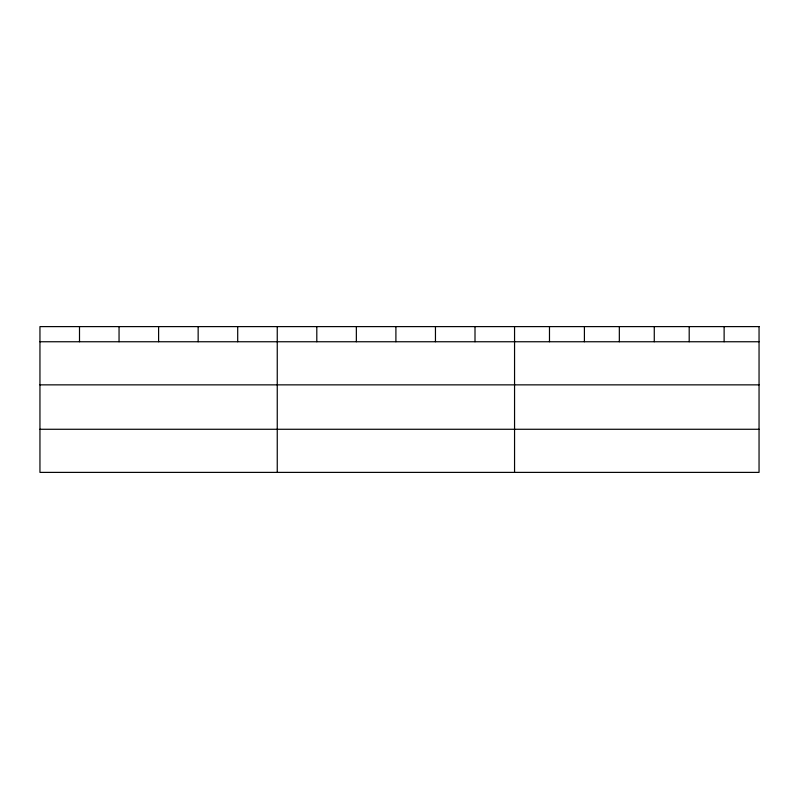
<?xml version="1.0" encoding="UTF-8"?>
<svg xmlns="http://www.w3.org/2000/svg" width="799" height="799" viewBox="0 0 799 799"><rect width="100%" height="100%" fill="white"/><g stroke="black" fill="none" stroke-linecap="round" stroke-linejoin="round"><path stroke-width="1.2" d="M39.95 341.752L759.05 341.752M39.95 384.858L759.05 384.858M39.95 429.273L759.05 429.273M724.124 326.611L724.124 341.752M689.197 326.611L689.197 341.752M654.271 326.611L654.271 341.752M619.335 326.611L619.335 341.752M584.409 326.611L584.409 341.752M549.482 326.611L549.482 341.752M514.556 326.611L514.556 472.389M475.006 326.611L475.006 341.752M435.455 326.611L435.455 341.752M395.904 326.611L395.904 341.752M356.354 326.611L356.354 341.752M316.803 326.611L316.803 341.752M277.253 326.611L277.253 472.389M237.703 326.611L237.703 341.752M198.152 326.611L198.152 341.752M158.602 326.611L158.602 341.752M119.051 326.611L119.051 341.752M79.501 326.611L79.501 341.752M759.05 326.611L39.95 326.611L39.95 472.389L759.05 472.389L759.05 326.611"/></g></svg>
